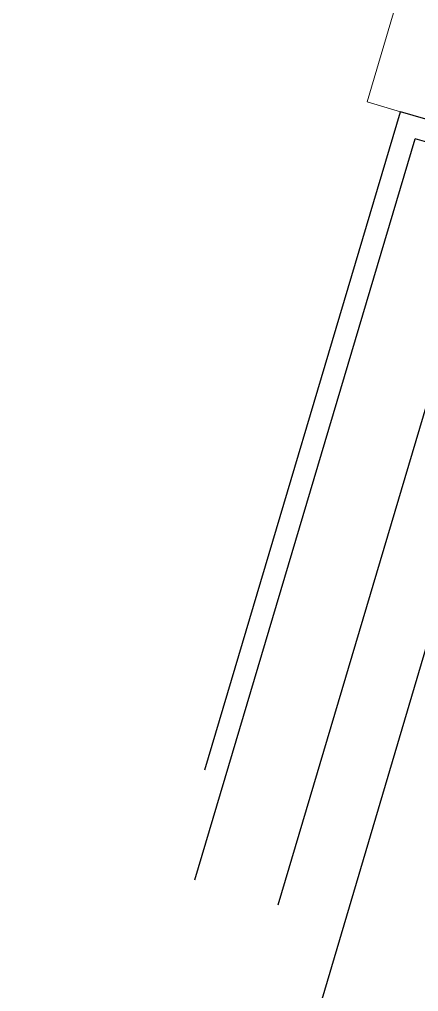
# Model space of a CAD drawing. Header units: millimetres. Extents: x 62878 to 70819, y -67946 to -61850.
# Drawn here: x 67738.7 to 67761.7, y -66299.5 to -66243.5 of the extents above; entities that cross this region are included whole.
import ezdxf

# ---------------------------------------------------------------- set-up
doc = ezdxf.new("R2010")
doc.units = ezdxf.units.MM
for name, color, linetype, lineweight in [('DOGRAMA', 171, 'Continuous', 0), ('DUV.ALÇ.-yeni', 20, 'Continuous', 25), ('GOR-2', 152, 'Continuous', 20)]:
    doc.layers.add(name, color=color, linetype=linetype, lineweight=lineweight)

msp = doc.modelspace()

# ---------------------------------------------------------------- linework, layer by layer
msp.add_lwpolyline([(68896.021, -63031.435), (69030.259, -63071.184), (69185.279, -62547.653), (68892.999, -62461.107, 1.044368), (68063.198, -62298.73, 0.204375), (63106.96, -62494.783, 0.353953), (62932.94, -62997.825), (63753.185, -65779.598), (64154.954, -67142.153), (65336.723, -66792.622), (65336.7, -66829.112), (65270.535, -66829.071, 0.626789), (65270.199, -67369.071), (65531.845, -67369.234, 0.926242), (66130.088, -67369.606), (66391.733, -67369.769, 0.626743), (66392.069, -66829.769), (66326.147, -66829.728), (66326.17, -66793.238), (67506.156, -67144.128), (68467.025, -63899.086), (68625.204, -63946.037), (68896.024, -63031.423)], format="xyb")
at = {"layer": 'DOGRAMA', "lineweight": -2}
msp.add_lwpolyline([(66522.144, -66852.653), (67506.156, -67144.128), (68892.83, -62461.057)], dxfattribs=at)
at = {"layer": 'DUV.ALÇ.-yeni', "ltscale": 5}
for p, q in [((67749.393, -66286.694), (67760.656, -66248.819)), ((67772.346, -66252.28), (67760.656, -66248.819)), ((67748.81, -66293.041), (67761.498, -66250.372)), ((67771.992, -66253.479), (67761.498, -66250.372)), ((67753.603, -66294.466), (67766.291, -66251.797))]:
    msp.add_line(p, q, dxfattribs=at)
at = {"layer": 'GOR-2'}
for p, q in [((67758.738, -66248.251), (67942.881, -65626.94)), ((67760.656, -66248.819), (67758.738, -66248.251))]:
    msp.add_line(p, q, dxfattribs=at)

doc.saveas('drawing.dxf')
